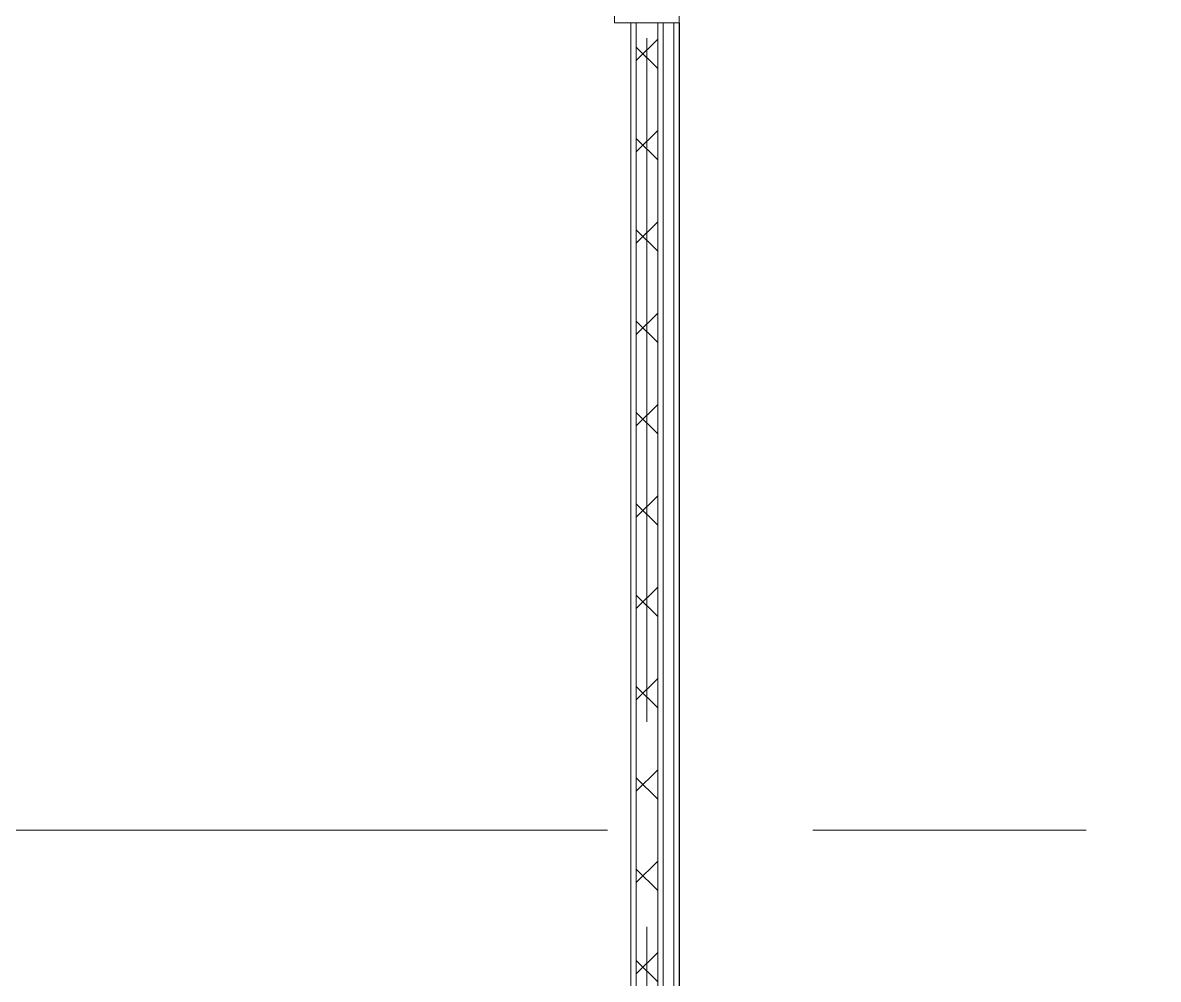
# Model space of a CAD drawing. Header units: millimetres. Extents: x 48966 to 155647, y -43515 to 26217.
# Drawn here: x 69032 to 74307, y 18824 to 23267 of the extents above; entities that cross this region are included whole.
import ezdxf

# ---------------------------------------------------------------- set-up
doc = ezdxf.new("R2010")
doc.units = ezdxf.units.MM
doc.linetypes.add('Осевые', pattern=[6350, 1270, -952.5, 3175, -952.5])
for name, color, linetype, lineweight in [('Обобщенные модели', 7, 'Continuous', 9), ('Обобщенные модели-1', 7, 'Continuous', 18), ('Общие ребра', 7, 'Continuous', 9), ('Оси-2', 7, 'Осевые', 9), ('Перекрытия', 7, 'Continuous', 9), ('Стены-1', 7, 'Continuous', 18), ('Штриховка разреза-1', 7, 'Continuous', 9)]:
    doc.layers.add(name, color=color, linetype=linetype, lineweight=lineweight)

# ---------------------------------------------------------------- blocks, each defined once
blk = doc.blocks.new('Обобщенные модели 2 - Обобщенные модели 2-1035725-План 5-го этажа на отм_ _12_600')
at = {"layer": 'Обобщенные модели-1'}
for p, q in [((71781.6, 23567.1), (71781.6, 23267.1)), ((72081.6, 23267.1), (72081.6, 23567.1)), ((71781.6, 23267.1), (72081.6, 23267.1))]:
    blk.add_line(p, q, dxfattribs=at)

msp = doc.modelspace()

# ---------------------------------------------------------------- hatches: boundary and pattern name
at = {"layer": 'Штриховка разреза-1'}
h = msp.add_hatch(dxfattribs=at)
h.set_pattern_fill('FP_3', color=256, style=0, pattern_type=2)
h.set_pattern_definition([(45, (0, 0), (-212.132, 212.132), []), (135, (0, 0), (-212.132, -212.132), [])])
h.paths.add_polyline_path([(71981.6, 11967.1), (71981.6, 23267.1), (71881.6, 23267.1), (71881.6, 11967.1)], flags=0)

# ---------------------------------------------------------------- linework, layer by layer
at = {"layer": 'Общие ребра'}
for p, q in [((71881.6, 11967.1), (71881.6, 23267.1)), ((71981.6, 11967.1), (71981.6, 23267.1)), ((72056.6, 11969.1), (72056.6, 23267.1)), ((72081.6, 11969.1), (72081.6, 23267.1))]:
    msp.add_line(p, q, dxfattribs=at)
at = {"layer": 'Оси-2'}
for p, q in [((71931.6, 25417.1), (71931.6, -41737.8)), ((150171.6, 19517.1), (50565.6, 19517.1))]:
    msp.add_line(p, q, dxfattribs=at)
at = {"layer": 'Перекрытия'}
for p, q in [((71781.6, 23267.1), (71781.6, 23567.1)), ((72081.6, 23567.1), (72081.6, 23267.1)), ((71856.6, 23267.1), (71781.6, 23267.1)), ((71856.6, 11967.1), (71856.6, 23267.1)), ((72081.6, 23267.1), (72006.6, 23267.1)), ((72006.6, 23267.1), (72006.6, 11967.1))]:
    msp.add_line(p, q, dxfattribs=at)
at = {"layer": 'Стены-1'}
for p, q in [((71856.6, 23267.1), (71856.6, 11967.1)), ((72006.6, 23267.1), (71856.6, 23267.1)), ((72006.6, 11967.1), (72006.6, 23267.1)), ((72006.6, 23267.1), (72006.6, 11969.1)), ((72083.6, 23267.1), (72006.6, 23267.1)), ((72083.6, 11969.1), (72083.6, 23267.1))]:
    msp.add_line(p, q, dxfattribs=at)

# ---------------------------------------------------------------- block references
at = {"layer": 'Обобщенные модели'}
msp.add_blockref('Обобщенные модели 2 - Обобщенные модели 2-1035725-План 5-го этажа на отм_ _12_600', (0, 0), dxfattribs=at)

doc.saveas('drawing.dxf')
